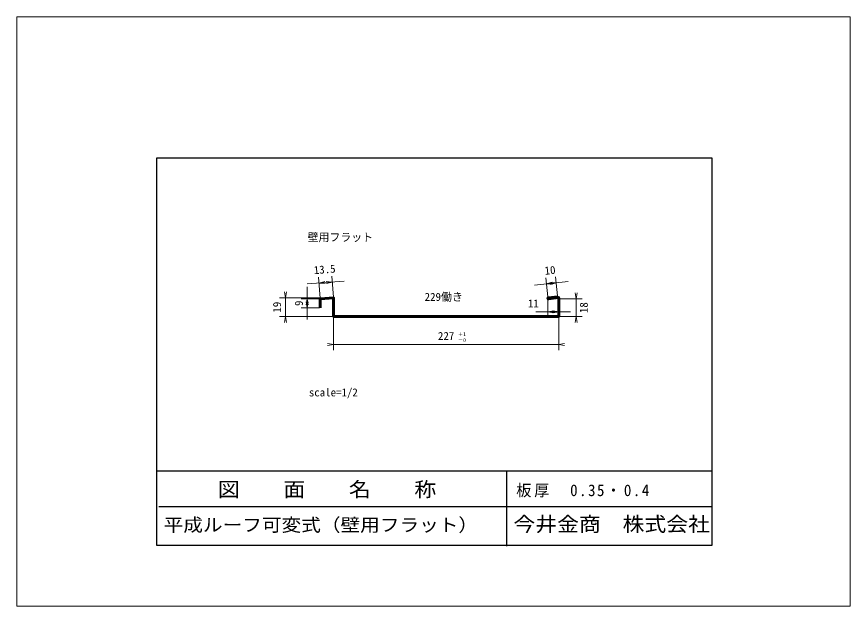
# Model space of a CAD drawing. Units: millimetres on the paper. Extents: x -210 to 210, y -148 to 148.
import ezdxf
from ezdxf.enums import TextEntityAlignment as Align

# ---------------------------------------------------------------- set-up
doc = ezdxf.new("R2010")
doc.units = ezdxf.units.MM
doc.layers.add('0-1_0', color=7, linetype='Continuous', lineweight=25)
doc.layers.add('0-2_レイヤー 1', color=7, linetype='Continuous', lineweight=13)
doc.styles.add('ＭＳ ゴシック', font='')
doc.styles.get('ＭＳ ゴシック').set_extended_font_data('MS Gothic')

# ---------------------------------------------------------------- blocks, each defined once
blk = doc.blocks.new('open_arrow')
at = {"color": 0, "linetype": 'Continuous', "lineweight": -2}
blk.add_lwpolyline([(7.5, 1.25), (0, 0), (7.5, -1.25)], dxfattribs=at)

msp = doc.modelspace()

# ---------------------------------------------------------------- linework, layer by layer
at = {"layer": '0-1_0'}
for p, q in [((-139.529, -80.335), (140.471, -80.335)), ((36.737, -80.335), (36.737, -118.122)), ((-138.362, -98.288), (140.234, -98.288)), ((-138.362, -98.288), (140.234, -98.288))]:
    msp.add_line(p, q, dxfattribs=at)
at = {"layer": '0-1_0', "lineweight": 13}
msp.add_lwpolyline([(-210, -148.5), (210, -148.5), (210, 148.5), (-210, 148.5)], close=True, dxfattribs=at)
at = {"layer": '0-1_0'}
msp.add_lwpolyline([(-139.529, -117.771), (140.471, -117.771), (140.471, 77.229), (-139.529, 77.229)], close=True, dxfattribs=at)
at = {"layer": '0-2_レイヤー 1'}
for p, q in [((-57.064, 6.66), (-57.902, 17.317)), ((-50.367, 7.187), (-51.206, 17.844)), ((57.556, 7.343), (56.573, 16.912)), ((62.526, 7.853), (61.543, 17.423)), ((-63.648, 13.856), (-44.989, 15.323)), ((50.911, 13.315), (67.818, 15.052)), ((-63.621, -4.102), (-63.621, 12.395)), ((-51.955, 6.924), (-77.619, 6.924)), ((-74.619, -2.569), (-74.619, 6.924)), ((-57.399, 6.395), (-66.621, 6.395)), ((57.595, 6.116), (57.595, -3.193)), ((63.092, 6.276), (63.092, -3.193)), ((63.506, 6.44), (74.925, 6.44)), ((71.925, -2.569), (71.925, 6.44)), ((-57.399, 1.898), (-66.621, 1.898)), ((-50.688, -2.569), (-77.619, -2.569)), ((-50.34, -2.944), (-50.34, -19.549)), ((51.595, -0.193), (69.092, -0.193)), ((63.077, -2.944), (63.077, -19.549)), ((63.506, -2.569), (74.925, -2.569)), ((-50.34, -16.549), (63.077, -16.549))]:
    msp.add_line(p, q, dxfattribs=at)
at = {"layer": '0-2_レイヤー 1', "lineweight": 60}
msp.add_lwpolyline([(62.565, 7.447), (57.844, 6.962), (57.707, 6.948), (57.607, 6.824), (57.621, 6.688), (57.635, 6.552), (57.758, 6.45), (57.895, 6.464), (62.843, 6.974), (62.979, 6.988), (63.092, 6.887), (63.092, 6.749), (63.092, -2.319), (63.092, -2.456), (62.979, -2.569), (62.842, -2.569), (-50.09, -2.569), (-50.227, -2.569), (-50.34, -2.456), (-50.34, -2.319), (-50.34, 6.674), (-50.34, 6.812), (-50.452, 6.916), (-50.589, 6.905), (-56.814, 6.416), (-56.951, 6.406), (-57.063, 6.286), (-57.063, 6.147), (-57.063, 1.9)], dxfattribs=at)

# ---------------------------------------------------------------- block references
at = {"layer": '0-2_レイヤー 1', "xscale": 0.4, "yscale": 0.4}
for p, rotation in [((-57.667, 14.326), 4.5), ((-50.97, 14.853), 184.5), ((56.879, 13.928), 5.9), ((61.85, 14.439), 185.9), ((-74.619, 6.924), 90), ((71.925, 6.44), 90), ((-63.621, 6.395), 270), ((-63.621, 1.898), 90), ((63.092, -0.193), 180), ((-74.619, -2.569), 270), ((71.925, -2.569), 270), ((-50.34, -16.549), 180)]:
    msp.add_blockref('open_arrow', p, dxfattribs=dict(at, rotation=rotation))
for p in [(57.595, -0.193), (63.077, -16.549)]:
    msp.add_blockref('open_arrow', p, dxfattribs=at)

# ---------------------------------------------------------------- texts
at = {"layer": '0-1_0', "color": 6, "style": 'ＭＳ ゴシック', "width": 1.1}
for s, height, p in [('図\u3000\u3000面\u3000\u3000名\u3000\u3000称', 7.331, (-108.624, -95.462)), ('平成ルーフ可変式（壁用フラット）', 6.598, (-135.951, -112.783)), ('今井金商\u3000株式会社', 7.331, (40.266, -112.965))]:
    msp.add_text(s, height=height, dxfattribs=at).set_placement(p, align=Align.BOTTOM_LEFT)
at = {"layer": '0-1_0', "insert": (41.693, -93.636), "char_height": 5.865, "attachment_point": 7, "style": 'ＭＳ ゴシック'}
msp.add_mtext('\\T1.19;\\W0.95;板厚\u30000.35・0.4', dxfattribs=at)
at = {"layer": '0-2_レイヤー 1', "style": 'ＭＳ ゴシック'}
for s, height, p in [('壁用フラット', 4.032, (-63.437, 34.159)), ('229働き', 4.032, (-4.47, 4.142)), ('11', 4.032, (47.593, 0.807)), ('227', 4.032, (2.243, -15.549)), ('＋1', 1.833, (12.368, -12.862)), ('－0', 1.833, (12.368, -15.862)), ('scale=1/2', 4.032, (-62.81, -43.967))]:
    msp.add_text(s, height=height, dxfattribs=at).set_placement(p, align=Align.BOTTOM_LEFT)
for s, rotation, p in [('13.5', 4.498, (-60.072, 17.57)), ('10', 5.865, (56.306, 17.269)), ('19', 90, (-75.619, -0.573)), ('9', 90, (-64.621, 2.771)), ('18', 90, (78.925, -0.815))]:
    msp.add_text(s, height=4.032, rotation=rotation, dxfattribs=at).set_placement(p, align=Align.BOTTOM_LEFT)

doc.saveas('drawing.dxf')
